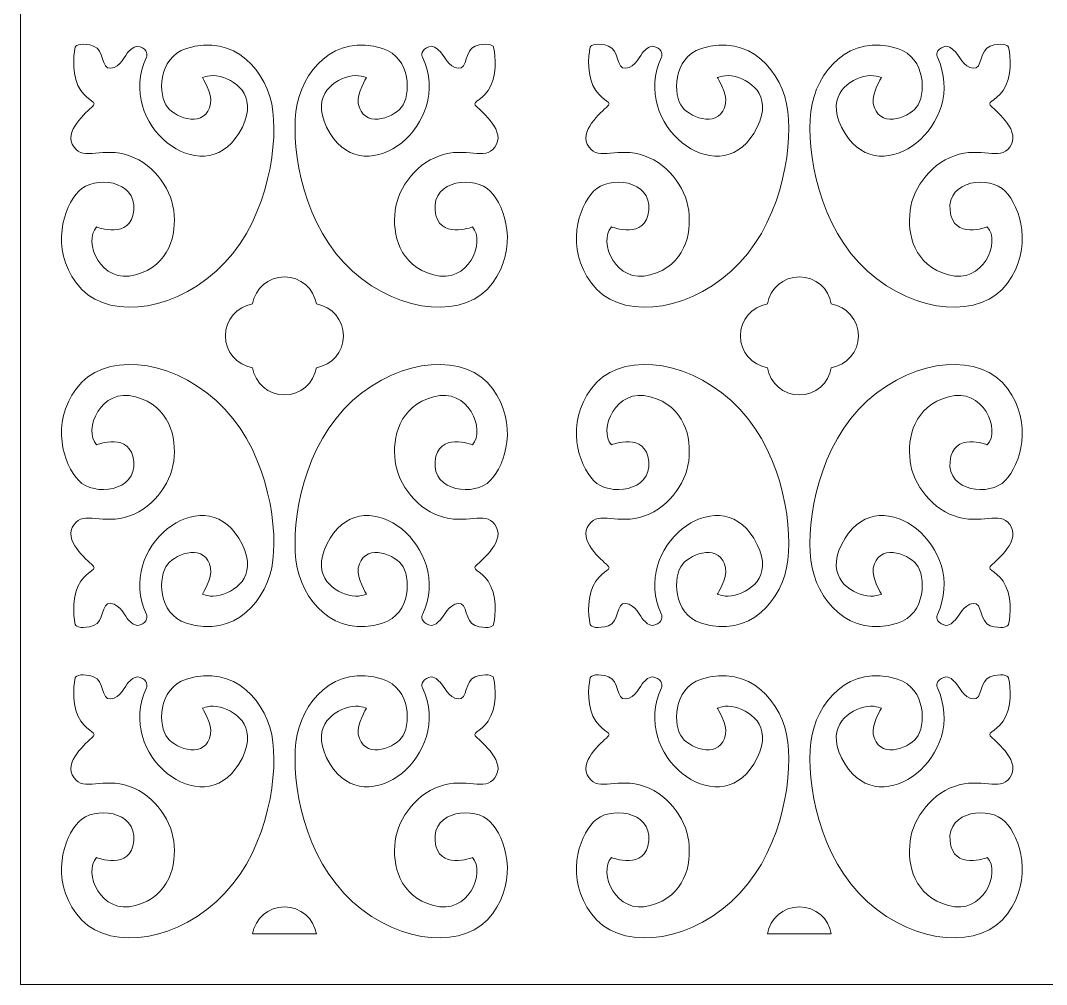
# Model space of a CAD drawing. Header units: centimetres. Extents: x -8.9 to 6.6, y -13.7 to 14.
# Drawn here: x -0.176 to 4.315, y -13.715 to -9.497 of the extents above; entities that cross this region are included whole.
import ezdxf

# ---------------------------------------------------------------- set-up
doc = ezdxf.new("R2010")
doc.units = ezdxf.units.CM
doc.header["$MEASUREMENT"] = 0
doc.layers.add('layer 1', color=7, linetype='Continuous')

msp = doc.modelspace()

# ---------------------------------------------------------------- linework, layer by layer
at = {"layer": 'layer 1', "color": 242, "lineweight": 9}
for points, knots in [([(6.64522, 14.04215), (6.64522, 14.04215), (6.64522, -13.71525), (6.64522, -13.71525), (6.64522, -13.71525), (6.64522, -13.71525), (4.39122, -13.71525), (4.39122, -13.71525), (4.39122, -13.71525), (4.39122, -13.71525), (4.3321, -13.71525), (4.3321, -13.71525), (4.3321, -13.71525), (4.3321, -13.71525), (2.13722, -13.71525), (2.13722, -13.71525), (2.13722, -13.71525), (2.13722, -13.71525), (2.0781, -13.71525), (2.0781, -13.71525), (2.0781, -13.71525), (2.0781, -13.71525), (-0.17591, -13.71523), (-0.17591, -13.71523), (-0.17591, -13.71523), (-0.17591, -13.71523), (-0.17589, 14.04218), (-0.17589, 14.04218), (-0.17589, 14.04218), (-0.17589, 14.04218), (2.13721, 14.04218), (2.13721, 14.04218), (2.13721, 14.04218), (2.13721, 14.04218), (2.13721, 14.04215), (2.13721, 14.04215), (2.13721, 14.04215), (2.13721, 14.04215), (4.3321, 14.04215), (4.3321, 14.04215), (4.3321, 14.04215), (4.3321, 14.04215), (4.39122, 14.04215), (4.39122, 14.04215), (4.39122, 14.04215), (4.39122, 14.04215), (6.64522, 14.04215), (6.64522, 14.04215)], [0, 0, 0, 0, 0.0769231, 0.0769231, 0.0769231, 0.0769231, 0.1538462, 0.1538462, 0.1538462, 0.1538462, 0.2307692, 0.2307692, 0.2307692, 0.2307692, 0.3076923, 0.3076923, 0.3076923, 0.3076923, 0.3846154, 0.3846154, 0.3846154, 0.3846154, 0.4615385, 0.4615385, 0.4615385, 0.4615385, 0.5384615, 0.5384615, 0.5384615, 0.5384615, 0.6153846, 0.6153846, 0.6153846, 0.6153846, 0.6923077, 0.6923077, 0.6923077, 0.6923077, 0.7692308, 0.7692308, 0.7692308, 0.7692308, 0.8461538, 0.8461538, 0.8461538, 0.8461538, 1, 1, 1, 1]), ([(0.61994, -9.7464), (0.61994, -9.7464), (0.65551, -9.72996), (0.69792, -9.74145), (0.69792, -9.74145), (0.77611, -9.76264), (0.87293, -9.83718), (0.77969, -9.99052), (0.77969, -9.99052), (0.62076, -10.25191), (0.23747, -9.94978), (0.37514, -9.6577), (0.37514, -9.6577), (0.37514, -9.6577), (0.38707, -9.63259), (0.3577, -9.61585), (0.3577, -9.61585), (0.32835, -9.5991), (0.31203, -9.61892), (0.29732, -9.6326), (0.29732, -9.6326), (0.28262, -9.64631), (0.26144, -9.70111), (0.21895, -9.7057), (0.21895, -9.7057), (0.17654, -9.71029), (0.19121, -9.62351), (0.14391, -9.60821), (0.14391, -9.60821), (0.09655, -9.59303), (0.06721, -9.60216), (0.06396, -9.61282), (0.06396, -9.61282), (0.06063, -9.62351), (0.04435, -9.71327), (0.07539, -9.78028), (0.07539, -9.78028), (0.10637, -9.84731), (0.15859, -9.84879), (0.14387, -9.86708), (0.14387, -9.86708), (0.12923, -9.88539), (0.01698, -9.96894), (0.05086, -10.03766), (0.05086, -10.03766), (0.09004, -10.11702), (0.16676, -10.05284), (0.27937, -10.08179), (0.27937, -10.08179), (0.39715, -10.11203), (0.48175, -10.22486), (0.49477, -10.32843), (0.49477, -10.32843), (0.50783, -10.43198), (0.47849, -10.5675), (0.32668, -10.61018), (0.32668, -10.61018), (0.17492, -10.65274), (0.09655, -10.46396), (0.15699, -10.40003), (0.15699, -10.40003), (0.15699, -10.40003), (0.30714, -10.45942), (0.32019, -10.32695), (0.32019, -10.32695), (0.33321, -10.19444), (0.14553, -10.17313), (0.07863, -10.24317), (0.07863, -10.24317), (0.01173, -10.31323), (-0.04544, -10.49139), (0.0688, -10.64664), (0.0688, -10.64664), (0.18305, -10.80201), (0.46705, -10.78524), (0.68079, -10.5934), (0.68079, -10.5934), (0.89461, -10.40151), (0.95013, -10.07115), (0.92891, -9.89447), (0.92891, -9.89447), (0.90768, -9.71786), (0.75905, -9.55163), (0.55026, -9.61892), (0.55026, -9.61892), (0.42233, -9.66018), (0.42627, -9.826), (0.46705, -9.87621), (0.46705, -9.87621), (0.50783, -9.92645), (0.63525, -9.96965), (0.65637, -9.85947), (0.65637, -9.85947), (0.66451, -9.81687), (0.61994, -9.7464), (0.61994, -9.7464)], [0, 0, 0, 0, 0.04, 0.04, 0.04, 0.04, 0.08, 0.08, 0.08, 0.08, 0.12, 0.12, 0.12, 0.12, 0.16, 0.16, 0.16, 0.16, 0.2, 0.2, 0.2, 0.2, 0.24, 0.24, 0.24, 0.24, 0.28, 0.28, 0.28, 0.28, 0.32, 0.32, 0.32, 0.32, 0.36, 0.36, 0.36, 0.36, 0.4, 0.4, 0.4, 0.4, 0.44, 0.44, 0.44, 0.44, 0.48, 0.48, 0.48, 0.48, 0.52, 0.52, 0.52, 0.52, 0.56, 0.56, 0.56, 0.56, 0.6, 0.6, 0.6, 0.6, 0.64, 0.64, 0.64, 0.64, 0.68, 0.68, 0.68, 0.68, 0.72, 0.72, 0.72, 0.72, 0.76, 0.76, 0.76, 0.76, 0.8, 0.8, 0.8, 0.8, 0.84, 0.84, 0.84, 0.84, 0.88, 0.88, 0.88, 0.88, 0.92, 0.92, 0.92, 0.92, 1, 1, 1, 1]), ([(1.33875, -9.7464), (1.33875, -9.7464), (1.30323, -9.72996), (1.26079, -9.74145), (1.26079, -9.74145), (1.18261, -9.76264), (1.08578, -9.83713), (1.17904, -9.99052), (1.17904, -9.99052), (1.33798, -10.25191), (1.72125, -9.94978), (1.58355, -9.6577), (1.58355, -9.6577), (1.58355, -9.6577), (1.57172, -9.63259), (1.60106, -9.61585), (1.60106, -9.61585), (1.63042, -9.5991), (1.64678, -9.61892), (1.6614, -9.63259), (1.6614, -9.63259), (1.67614, -9.64631), (1.69733, -9.70111), (1.73976, -9.7057), (1.73976, -9.7057), (1.78221, -9.71029), (1.76749, -9.62352), (1.81482, -9.60821), (1.81482, -9.60821), (1.86218, -9.59303), (1.8915, -9.60216), (1.8948, -9.61282), (1.8948, -9.61282), (1.89804, -9.62351), (1.91435, -9.71327), (1.88337, -9.78028), (1.88337, -9.78028), (1.85237, -9.84731), (1.80011, -9.84879), (1.81482, -9.86708), (1.81482, -9.86708), (1.82954, -9.88539), (1.94174, -9.96893), (1.90786, -10.03766), (1.90786, -10.03766), (1.8687, -10.11702), (1.79197, -10.05284), (1.6794, -10.08179), (1.6794, -10.08179), (1.56164, -10.11203), (1.47699, -10.22486), (1.46394, -10.32843), (1.46394, -10.32843), (1.45092, -10.43198), (1.48028, -10.5675), (1.63209, -10.61015), (1.63209, -10.61015), (1.7838, -10.65274), (1.86218, -10.46396), (1.8018, -10.40003), (1.8018, -10.40003), (1.8018, -10.40003), (1.65165, -10.45942), (1.63857, -10.32695), (1.63857, -10.32695), (1.62552, -10.1944), (1.81318, -10.17313), (1.88009, -10.24317), (1.88009, -10.24317), (1.94702, -10.31323), (2.00417, -10.49139), (1.8899, -10.64664), (1.8899, -10.64664), (1.77567, -10.80201), (1.49167, -10.78524), (1.27788, -10.5934), (1.27788, -10.5934), (1.06411, -10.40151), (1.00862, -10.07115), (1.02982, -9.89447), (1.02982, -9.89447), (1.05106, -9.71786), (1.19964, -9.55163), (1.40843, -9.61892), (1.40843, -9.61892), (1.53646, -9.66018), (1.53247, -9.82599), (1.49167, -9.87621), (1.49167, -9.87621), (1.45091, -9.92645), (1.32346, -9.96965), (1.30239, -9.85947), (1.30239, -9.85947), (1.29419, -9.81687), (1.33875, -9.7464), (1.33875, -9.7464)], [0, 0, 0, 0, 0.04, 0.04, 0.04, 0.04, 0.08, 0.08, 0.08, 0.08, 0.12, 0.12, 0.12, 0.12, 0.16, 0.16, 0.16, 0.16, 0.2, 0.2, 0.2, 0.2, 0.24, 0.24, 0.24, 0.24, 0.28, 0.28, 0.28, 0.28, 0.32, 0.32, 0.32, 0.32, 0.36, 0.36, 0.36, 0.36, 0.4, 0.4, 0.4, 0.4, 0.44, 0.44, 0.44, 0.44, 0.48, 0.48, 0.48, 0.48, 0.52, 0.52, 0.52, 0.52, 0.56, 0.56, 0.56, 0.56, 0.6, 0.6, 0.6, 0.6, 0.64, 0.64, 0.64, 0.64, 0.68, 0.68, 0.68, 0.68, 0.72, 0.72, 0.72, 0.72, 0.76, 0.76, 0.76, 0.76, 0.8, 0.8, 0.8, 0.8, 0.84, 0.84, 0.84, 0.84, 0.88, 0.88, 0.88, 0.88, 0.92, 0.92, 0.92, 0.92, 1, 1, 1, 1]), ([(2.87398, -9.74643), (2.87398, -9.74643), (2.90952, -9.72995), (2.95193, -9.74145), (2.95193, -9.74145), (3.03014, -9.76265), (3.12695, -9.83718), (3.03371, -9.99051), (3.03371, -9.99051), (2.87477, -10.2519), (2.49149, -9.94975), (2.62918, -9.6577), (2.62918, -9.6577), (2.62918, -9.6577), (2.64107, -9.63261), (2.6117, -9.61586), (2.6117, -9.61586), (2.58232, -9.59911), (2.566, -9.61891), (2.55131, -9.63261), (2.55131, -9.63261), (2.53662, -9.64631), (2.51541, -9.70113), (2.47298, -9.70569), (2.47298, -9.70569), (2.43054, -9.71026), (2.44523, -9.62347), (2.3979, -9.60825), (2.3979, -9.60825), (2.35057, -9.59302), (2.3212, -9.60215), (2.31793, -9.61282), (2.31793, -9.61282), (2.31467, -9.62347), (2.29835, -9.71331), (2.32936, -9.7803), (2.32936, -9.7803), (2.36036, -9.8473), (2.41259, -9.84882), (2.3979, -9.86709), (2.3979, -9.86709), (2.38321, -9.88536), (2.27098, -9.96893), (2.30488, -10.03763), (2.30488, -10.03763), (2.34405, -10.11701), (2.42075, -10.05285), (2.53336, -10.08178), (2.53336, -10.08178), (2.65113, -10.11203), (2.73573, -10.2249), (2.74879, -10.32844), (2.74879, -10.32844), (2.76184, -10.43198), (2.73247, -10.56749), (2.58069, -10.61013), (2.58069, -10.61013), (2.42891, -10.65276), (2.35057, -10.46396), (2.41096, -10.4), (2.41096, -10.4), (2.41096, -10.4), (2.5611, -10.45939), (2.57416, -10.32692), (2.57416, -10.32692), (2.58722, -10.19445), (2.39953, -10.17314), (2.33262, -10.24318), (2.33262, -10.24318), (2.26571, -10.31322), (2.20859, -10.49136), (2.32283, -10.64667), (2.32283, -10.64667), (2.43707, -10.80198), (2.72104, -10.78523), (2.93484, -10.59338), (2.93484, -10.59338), (3.14864, -10.40153), (3.20412, -10.07112), (3.18291, -9.8945), (3.18291, -9.8945), (3.16169, -9.71788), (3.01309, -9.5516), (2.80428, -9.61891), (2.80428, -9.61891), (2.6763, -9.66016), (2.68024, -9.82598), (2.72104, -9.87623), (2.72104, -9.87623), (2.76184, -9.92647), (2.88927, -9.96965), (2.91036, -9.85948), (2.91036, -9.85948), (2.91852, -9.81684), (2.87398, -9.74643), (2.87398, -9.74643)], [0, 0, 0, 0, 0.04, 0.04, 0.04, 0.04, 0.08, 0.08, 0.08, 0.08, 0.12, 0.12, 0.12, 0.12, 0.16, 0.16, 0.16, 0.16, 0.2, 0.2, 0.2, 0.2, 0.24, 0.24, 0.24, 0.24, 0.28, 0.28, 0.28, 0.28, 0.32, 0.32, 0.32, 0.32, 0.36, 0.36, 0.36, 0.36, 0.4, 0.4, 0.4, 0.4, 0.44, 0.44, 0.44, 0.44, 0.48, 0.48, 0.48, 0.48, 0.52, 0.52, 0.52, 0.52, 0.56, 0.56, 0.56, 0.56, 0.6, 0.6, 0.6, 0.6, 0.64, 0.64, 0.64, 0.64, 0.68, 0.68, 0.68, 0.68, 0.72, 0.72, 0.72, 0.72, 0.76, 0.76, 0.76, 0.76, 0.8, 0.8, 0.8, 0.8, 0.84, 0.84, 0.84, 0.84, 0.88, 0.88, 0.88, 0.88, 0.92, 0.92, 0.92, 0.92, 1, 1, 1, 1]), ([(3.59277, -9.74643), (3.59277, -9.74643), (3.55722, -9.72995), (3.51481, -9.74145), (3.51481, -9.74145), (3.4366, -9.76265), (3.33979, -9.83718), (3.43303, -9.99051), (3.43303, -9.99051), (3.59197, -10.2519), (3.97526, -9.94975), (3.83757, -9.6577), (3.83757, -9.6577), (3.83757, -9.6577), (3.82567, -9.63261), (3.85504, -9.61586), (3.85504, -9.61586), (3.88442, -9.59911), (3.90074, -9.61891), (3.91543, -9.63261), (3.91543, -9.63261), (3.93012, -9.64631), (3.95133, -9.70113), (3.99377, -9.70569), (3.99377, -9.70569), (4.0362, -9.71026), (4.02151, -9.62347), (4.06884, -9.60825), (4.06884, -9.60825), (4.11617, -9.59302), (4.14555, -9.60215), (4.14881, -9.61282), (4.14881, -9.61282), (4.15207, -9.62347), (4.16839, -9.71331), (4.13739, -9.7803), (4.13739, -9.7803), (4.10638, -9.8473), (4.05415, -9.84882), (4.06884, -9.86709), (4.06884, -9.86709), (4.08353, -9.88536), (4.19576, -9.96893), (4.16187, -10.03763), (4.16187, -10.03763), (4.12269, -10.11701), (4.04599, -10.05285), (3.93338, -10.08178), (3.93338, -10.08178), (3.81561, -10.11203), (3.73101, -10.2249), (3.71795, -10.32844), (3.71795, -10.32844), (3.7049, -10.43198), (3.73427, -10.56749), (3.88605, -10.61013), (3.88605, -10.61013), (4.03783, -10.65276), (4.11617, -10.46396), (4.05579, -10.4), (4.05579, -10.4), (4.05579, -10.4), (3.90564, -10.45939), (3.89258, -10.32692), (3.89258, -10.32692), (3.87953, -10.19445), (4.06721, -10.17314), (4.13412, -10.24318), (4.13412, -10.24318), (4.20104, -10.31322), (4.25816, -10.49136), (4.14391, -10.64667), (4.14391, -10.64667), (4.02967, -10.80198), (3.7457, -10.78523), (3.5319, -10.59338), (3.5319, -10.59338), (3.31811, -10.40153), (3.26262, -10.07112), (3.28383, -9.8945), (3.28383, -9.8945), (3.30505, -9.71788), (3.45366, -9.5516), (3.66246, -9.61891), (3.66246, -9.61891), (3.79044, -9.66016), (3.7865, -9.82598), (3.7457, -9.87623), (3.7457, -9.87623), (3.7049, -9.92647), (3.57747, -9.96965), (3.55638, -9.85948), (3.55638, -9.85948), (3.54822, -9.81684), (3.59277, -9.74643), (3.59277, -9.74643)], [0, 0, 0, 0, 0.04, 0.04, 0.04, 0.04, 0.08, 0.08, 0.08, 0.08, 0.12, 0.12, 0.12, 0.12, 0.16, 0.16, 0.16, 0.16, 0.2, 0.2, 0.2, 0.2, 0.24, 0.24, 0.24, 0.24, 0.28, 0.28, 0.28, 0.28, 0.32, 0.32, 0.32, 0.32, 0.36, 0.36, 0.36, 0.36, 0.4, 0.4, 0.4, 0.4, 0.44, 0.44, 0.44, 0.44, 0.48, 0.48, 0.48, 0.48, 0.52, 0.52, 0.52, 0.52, 0.56, 0.56, 0.56, 0.56, 0.6, 0.6, 0.6, 0.6, 0.64, 0.64, 0.64, 0.64, 0.68, 0.68, 0.68, 0.68, 0.72, 0.72, 0.72, 0.72, 0.76, 0.76, 0.76, 0.76, 0.8, 0.8, 0.8, 0.8, 0.84, 0.84, 0.84, 0.84, 0.88, 0.88, 0.88, 0.88, 0.92, 0.92, 0.92, 0.92, 1, 1, 1, 1]), ([(1.23767, -10.87661), (1.23767, -10.94696), (1.18627, -11.00532), (1.11898, -11.01619), (1.11898, -11.01619), (1.10809, -11.08351), (1.04973, -11.13494), (0.97936, -11.13494), (0.97936, -11.13494), (0.90902, -11.13494), (0.85067, -11.08351), (0.83981, -11.01617), (0.83981, -11.01617), (0.77251, -11.00532), (0.72103, -10.94696), (0.72103, -10.87661), (0.72103, -10.87661), (0.72103, -10.80624), (0.77251, -10.74786), (0.83981, -10.73701), (0.83981, -10.73701), (0.85067, -10.66972), (0.90902, -10.61831), (0.97936, -10.61828), (0.97936, -10.61828), (1.04973, -10.61828), (1.10809, -10.66972), (1.11898, -10.73701), (1.11898, -10.73701), (1.18627, -10.74789), (1.23767, -10.80624), (1.23767, -10.87661)], [0, 0, 0, 0, 0.1111111, 0.1111111, 0.1111111, 0.1111111, 0.2222222, 0.2222222, 0.2222222, 0.2222222, 0.3333333, 0.3333333, 0.3333333, 0.3333333, 0.4444444, 0.4444444, 0.4444444, 0.4444444, 0.5555556, 0.5555556, 0.5555556, 0.5555556, 0.6666667, 0.6666667, 0.6666667, 0.6666667, 0.7777778, 0.7777778, 0.7777778, 0.7777778, 1, 1, 1, 1]), ([(3.4917, -10.8766), (3.4917, -10.94697), (3.44026, -11.00534), (3.37294, -11.01617), (3.37294, -11.01617), (3.36211, -11.08349), (3.30374, -11.13493), (3.23337, -11.13493), (3.23337, -11.13493), (3.163, -11.13493), (3.10464, -11.08349), (3.09381, -11.01617), (3.09381, -11.01617), (3.02649, -11.00534), (2.97504, -10.94697), (2.97504, -10.8766), (2.97504, -10.8766), (2.97504, -10.80624), (3.02649, -10.74787), (3.09381, -10.73704), (3.09381, -10.73704), (3.10464, -10.66972), (3.163, -10.61828), (3.23337, -10.61828), (3.23337, -10.61828), (3.30374, -10.61828), (3.36211, -10.66972), (3.37294, -10.73704), (3.37294, -10.73704), (3.44026, -10.74787), (3.4917, -10.80624), (3.4917, -10.8766)], [0, 0, 0, 0, 0.1111111, 0.1111111, 0.1111111, 0.1111111, 0.2222222, 0.2222222, 0.2222222, 0.2222222, 0.3333333, 0.3333333, 0.3333333, 0.3333333, 0.4444444, 0.4444444, 0.4444444, 0.4444444, 0.5555556, 0.5555556, 0.5555556, 0.5555556, 0.6666667, 0.6666667, 0.6666667, 0.6666667, 0.7777778, 0.7777778, 0.7777778, 0.7777778, 1, 1, 1, 1]), ([(0.61994, -12.0068), (0.61994, -12.0068), (0.65551, -12.02324), (0.69792, -12.01175), (0.69792, -12.01175), (0.77611, -11.99054), (0.87293, -11.91602), (0.77969, -11.76272), (0.77969, -11.76272), (0.62078, -11.50131), (0.23747, -11.80345), (0.37514, -12.0955), (0.37514, -12.0955), (0.37514, -12.0955), (0.38707, -12.12061), (0.3577, -12.13735), (0.3577, -12.13735), (0.32835, -12.15409), (0.31204, -12.13427), (0.29731, -12.12061), (0.29731, -12.12061), (0.28262, -12.10688), (0.26141, -12.05206), (0.21895, -12.0475), (0.21895, -12.0475), (0.17654, -12.04294), (0.19121, -12.12973), (0.14391, -12.14494), (0.14391, -12.14494), (0.09655, -12.16025), (0.06722, -12.15102), (0.06396, -12.14038), (0.06396, -12.14038), (0.06063, -12.12973), (0.04435, -12.0399), (0.07539, -11.97293), (0.07539, -11.97293), (0.10637, -11.90589), (0.15859, -11.9044), (0.14387, -11.88613), (0.14387, -11.88613), (0.12923, -11.86784), (0.01698, -11.78431), (0.05086, -11.71559), (0.05086, -11.71559), (0.09004, -11.63618), (0.16676, -11.70038), (0.27937, -11.67143), (0.27937, -11.67143), (0.39715, -11.64117), (0.48175, -11.5283), (0.49477, -11.42477), (0.49477, -11.42477), (0.50783, -11.32122), (0.47849, -11.18569), (0.32668, -11.14308), (0.32668, -11.14308), (0.17492, -11.10048), (0.09655, -11.28927), (0.15699, -11.3532), (0.15699, -11.3532), (0.15699, -11.3532), (0.30714, -11.29381), (0.32019, -11.42628), (0.32019, -11.42628), (0.33321, -11.55878), (0.14553, -11.5801), (0.07863, -11.51004), (0.07863, -11.51004), (0.0117, -11.43998), (-0.04544, -11.26183), (0.0688, -11.10653), (0.0688, -11.10653), (0.18305, -10.95121), (0.46705, -10.96798), (0.68079, -11.15985), (0.68079, -11.15985), (0.89461, -11.35169), (0.95013, -11.68207), (0.92892, -11.85874), (0.92892, -11.85874), (0.90768, -12.03534), (0.75905, -12.20162), (0.55026, -12.13427), (0.55026, -12.13427), (0.42233, -12.09304), (0.42627, -11.92718), (0.46705, -11.877), (0.46705, -11.877), (0.50783, -11.82673), (0.63525, -11.78357), (0.65637, -11.89374), (0.65637, -11.89374), (0.66451, -11.93634), (0.61994, -12.0068), (0.61994, -12.0068)], [0, 0, 0, 0, 0.04, 0.04, 0.04, 0.04, 0.08, 0.08, 0.08, 0.08, 0.12, 0.12, 0.12, 0.12, 0.16, 0.16, 0.16, 0.16, 0.2, 0.2, 0.2, 0.2, 0.24, 0.24, 0.24, 0.24, 0.28, 0.28, 0.28, 0.28, 0.32, 0.32, 0.32, 0.32, 0.36, 0.36, 0.36, 0.36, 0.4, 0.4, 0.4, 0.4, 0.44, 0.44, 0.44, 0.44, 0.48, 0.48, 0.48, 0.48, 0.52, 0.52, 0.52, 0.52, 0.56, 0.56, 0.56, 0.56, 0.6, 0.6, 0.6, 0.6, 0.64, 0.64, 0.64, 0.64, 0.68, 0.68, 0.68, 0.68, 0.72, 0.72, 0.72, 0.72, 0.76, 0.76, 0.76, 0.76, 0.8, 0.8, 0.8, 0.8, 0.84, 0.84, 0.84, 0.84, 0.88, 0.88, 0.88, 0.88, 0.92, 0.92, 0.92, 0.92, 1, 1, 1, 1]), ([(1.33875, -12.0068), (1.33875, -12.0068), (1.30323, -12.02324), (1.26079, -12.01175), (1.26079, -12.01175), (1.18261, -11.99054), (1.08578, -11.91602), (1.17904, -11.76272), (1.17904, -11.76272), (1.33798, -11.50131), (1.72125, -11.80345), (1.58355, -12.0955), (1.58355, -12.0955), (1.58355, -12.0955), (1.57172, -12.12061), (1.60106, -12.13735), (1.60106, -12.13735), (1.63042, -12.15409), (1.64678, -12.13427), (1.6614, -12.12061), (1.6614, -12.12061), (1.67614, -12.10688), (1.69733, -12.05206), (1.73976, -12.0475), (1.73976, -12.0475), (1.78221, -12.04296), (1.76749, -12.12973), (1.81482, -12.14494), (1.81482, -12.14494), (1.86218, -12.16018), (1.89155, -12.15102), (1.8948, -12.14038), (1.8948, -12.14038), (1.89804, -12.12973), (1.91435, -12.0399), (1.8834, -11.97293), (1.8834, -11.97293), (1.85237, -11.90589), (1.80011, -11.9044), (1.81482, -11.88613), (1.81482, -11.88613), (1.82954, -11.86784), (1.94174, -11.78429), (1.90786, -11.71559), (1.90786, -11.71559), (1.86872, -11.63618), (1.79197, -11.70038), (1.67942, -11.67141), (1.67942, -11.67141), (1.56164, -11.64117), (1.47699, -11.5283), (1.46394, -11.42477), (1.46394, -11.42477), (1.45091, -11.32122), (1.48028, -11.18569), (1.63209, -11.14308), (1.63209, -11.14308), (1.7838, -11.10048), (1.86218, -11.28927), (1.80179, -11.3532), (1.80179, -11.3532), (1.80179, -11.3532), (1.65165, -11.29384), (1.63857, -11.42628), (1.63857, -11.42628), (1.62552, -11.55878), (1.81318, -11.58012), (1.88009, -11.51004), (1.88009, -11.51004), (1.94702, -11.43998), (2.00418, -11.26183), (1.8899, -11.10653), (1.8899, -11.10653), (1.77566, -10.95121), (1.49167, -10.96798), (1.2779, -11.15985), (1.2779, -11.15985), (1.06411, -11.35169), (1.00862, -11.68207), (1.02982, -11.85874), (1.02982, -11.85874), (1.05106, -12.03534), (1.19964, -12.20162), (1.40843, -12.13427), (1.40843, -12.13427), (1.53646, -12.09304), (1.53247, -11.9272), (1.49167, -11.877), (1.49167, -11.877), (1.45091, -11.82673), (1.32346, -11.78357), (1.30239, -11.89374), (1.30239, -11.89374), (1.29419, -11.93638), (1.33875, -12.0068), (1.33875, -12.0068)], [0, 0, 0, 0, 0.04, 0.04, 0.04, 0.04, 0.08, 0.08, 0.08, 0.08, 0.12, 0.12, 0.12, 0.12, 0.16, 0.16, 0.16, 0.16, 0.2, 0.2, 0.2, 0.2, 0.24, 0.24, 0.24, 0.24, 0.28, 0.28, 0.28, 0.28, 0.32, 0.32, 0.32, 0.32, 0.36, 0.36, 0.36, 0.36, 0.4, 0.4, 0.4, 0.4, 0.44, 0.44, 0.44, 0.44, 0.48, 0.48, 0.48, 0.48, 0.52, 0.52, 0.52, 0.52, 0.56, 0.56, 0.56, 0.56, 0.6, 0.6, 0.6, 0.6, 0.64, 0.64, 0.64, 0.64, 0.68, 0.68, 0.68, 0.68, 0.72, 0.72, 0.72, 0.72, 0.76, 0.76, 0.76, 0.76, 0.8, 0.8, 0.8, 0.8, 0.84, 0.84, 0.84, 0.84, 0.88, 0.88, 0.88, 0.88, 0.92, 0.92, 0.92, 0.92, 1, 1, 1, 1]), ([(2.87398, -12.00679), (2.87398, -12.00679), (2.90952, -12.02327), (2.95193, -12.01177), (2.95193, -12.01177), (3.03014, -11.99057), (3.12695, -11.91604), (3.03371, -11.76271), (3.03371, -11.76271), (2.87477, -11.50132), (2.49149, -11.80346), (2.62918, -12.09551), (2.62918, -12.09551), (2.62918, -12.09551), (2.64107, -12.1206), (2.6117, -12.13735), (2.6117, -12.13735), (2.58232, -12.1541), (2.566, -12.13431), (2.55131, -12.1206), (2.55131, -12.1206), (2.53662, -12.1069), (2.51541, -12.05208), (2.47298, -12.04752), (2.47298, -12.04752), (2.43054, -12.04295), (2.44523, -12.12974), (2.3979, -12.14497), (2.3979, -12.14497), (2.35057, -12.16019), (2.3212, -12.15105), (2.31793, -12.1404), (2.31793, -12.1404), (2.31467, -12.12974), (2.29835, -12.0399), (2.32936, -11.97291), (2.32936, -11.97291), (2.36036, -11.90592), (2.41259, -11.90439), (2.3979, -11.88612), (2.3979, -11.88612), (2.38321, -11.86785), (2.27098, -11.78428), (2.30488, -11.71559), (2.30488, -11.71559), (2.34405, -11.6362), (2.42075, -11.70036), (2.53336, -11.67143), (2.53336, -11.67143), (2.65113, -11.64118), (2.73573, -11.52831), (2.74879, -11.42477), (2.74879, -11.42477), (2.76184, -11.32123), (2.73247, -11.18572), (2.58069, -11.14309), (2.58069, -11.14309), (2.42891, -11.10045), (2.35057, -11.28926), (2.41096, -11.35321), (2.41096, -11.35321), (2.41096, -11.35321), (2.5611, -11.29383), (2.57416, -11.42629), (2.57416, -11.42629), (2.58722, -11.55876), (2.39953, -11.58008), (2.33262, -11.51004), (2.33262, -11.51004), (2.26571, -11.43999), (2.20859, -11.26185), (2.32283, -11.10654), (2.32283, -11.10654), (2.43707, -10.95124), (2.72104, -10.96799), (2.93484, -11.15984), (2.93484, -11.15984), (3.14864, -11.35169), (3.20412, -11.68209), (3.18291, -11.85871), (3.18291, -11.85871), (3.16169, -12.03534), (3.01309, -12.20162), (2.80428, -12.13431), (2.80428, -12.13431), (2.6763, -12.09305), (2.68024, -11.92723), (2.72104, -11.87698), (2.72104, -11.87698), (2.76184, -11.82674), (2.88927, -11.78357), (2.91036, -11.89373), (2.91036, -11.89373), (2.91852, -11.93637), (2.87398, -12.00679), (2.87398, -12.00679)], [0, 0, 0, 0, 0.04, 0.04, 0.04, 0.04, 0.08, 0.08, 0.08, 0.08, 0.12, 0.12, 0.12, 0.12, 0.16, 0.16, 0.16, 0.16, 0.2, 0.2, 0.2, 0.2, 0.24, 0.24, 0.24, 0.24, 0.28, 0.28, 0.28, 0.28, 0.32, 0.32, 0.32, 0.32, 0.36, 0.36, 0.36, 0.36, 0.4, 0.4, 0.4, 0.4, 0.44, 0.44, 0.44, 0.44, 0.48, 0.48, 0.48, 0.48, 0.52, 0.52, 0.52, 0.52, 0.56, 0.56, 0.56, 0.56, 0.6, 0.6, 0.6, 0.6, 0.64, 0.64, 0.64, 0.64, 0.68, 0.68, 0.68, 0.68, 0.72, 0.72, 0.72, 0.72, 0.76, 0.76, 0.76, 0.76, 0.8, 0.8, 0.8, 0.8, 0.84, 0.84, 0.84, 0.84, 0.88, 0.88, 0.88, 0.88, 0.92, 0.92, 0.92, 0.92, 1, 1, 1, 1]), ([(3.59277, -12.00679), (3.59277, -12.00679), (3.55722, -12.02327), (3.51481, -12.01177), (3.51481, -12.01177), (3.4366, -11.99057), (3.33979, -11.91604), (3.43303, -11.76271), (3.43303, -11.76271), (3.59197, -11.50132), (3.97526, -11.80346), (3.83757, -12.09551), (3.83757, -12.09551), (3.83757, -12.09551), (3.82567, -12.1206), (3.85504, -12.13735), (3.85504, -12.13735), (3.88442, -12.1541), (3.90074, -12.13431), (3.91543, -12.1206), (3.91543, -12.1206), (3.93012, -12.1069), (3.95133, -12.05208), (3.99377, -12.04752), (3.99377, -12.04752), (4.0362, -12.04295), (4.02151, -12.12974), (4.06884, -12.14497), (4.06884, -12.14497), (4.11617, -12.16019), (4.14555, -12.15105), (4.14881, -12.1404), (4.14881, -12.1404), (4.15207, -12.12974), (4.16839, -12.0399), (4.13739, -11.97291), (4.13739, -11.97291), (4.10638, -11.90592), (4.05415, -11.90439), (4.06884, -11.88612), (4.06884, -11.88612), (4.08353, -11.86785), (4.19576, -11.78428), (4.16187, -11.71559), (4.16187, -11.71559), (4.12269, -11.6362), (4.04599, -11.70036), (3.93338, -11.67143), (3.93338, -11.67143), (3.81561, -11.64118), (3.73101, -11.52831), (3.71795, -11.42477), (3.71795, -11.42477), (3.7049, -11.32123), (3.73427, -11.18572), (3.88605, -11.14309), (3.88605, -11.14309), (4.03783, -11.10045), (4.11617, -11.28926), (4.05579, -11.35321), (4.05579, -11.35321), (4.05579, -11.35321), (3.90564, -11.29383), (3.89258, -11.42629), (3.89258, -11.42629), (3.87953, -11.55876), (4.06721, -11.58008), (4.13412, -11.51004), (4.13412, -11.51004), (4.20104, -11.43999), (4.25816, -11.26185), (4.14391, -11.10654), (4.14391, -11.10654), (4.02967, -10.95124), (3.7457, -10.96799), (3.5319, -11.15984), (3.5319, -11.15984), (3.31811, -11.35169), (3.26262, -11.68209), (3.28383, -11.85871), (3.28383, -11.85871), (3.30505, -12.03534), (3.45366, -12.20162), (3.66246, -12.13431), (3.66246, -12.13431), (3.79044, -12.09305), (3.7865, -11.92723), (3.7457, -11.87698), (3.7457, -11.87698), (3.7049, -11.82674), (3.57747, -11.78357), (3.55638, -11.89373), (3.55638, -11.89373), (3.54822, -11.93637), (3.59277, -12.00679), (3.59277, -12.00679)], [0, 0, 0, 0, 0.04, 0.04, 0.04, 0.04, 0.08, 0.08, 0.08, 0.08, 0.12, 0.12, 0.12, 0.12, 0.16, 0.16, 0.16, 0.16, 0.2, 0.2, 0.2, 0.2, 0.24, 0.24, 0.24, 0.24, 0.28, 0.28, 0.28, 0.28, 0.32, 0.32, 0.32, 0.32, 0.36, 0.36, 0.36, 0.36, 0.4, 0.4, 0.4, 0.4, 0.44, 0.44, 0.44, 0.44, 0.48, 0.48, 0.48, 0.48, 0.52, 0.52, 0.52, 0.52, 0.56, 0.56, 0.56, 0.56, 0.6, 0.6, 0.6, 0.6, 0.64, 0.64, 0.64, 0.64, 0.68, 0.68, 0.68, 0.68, 0.72, 0.72, 0.72, 0.72, 0.76, 0.76, 0.76, 0.76, 0.8, 0.8, 0.8, 0.8, 0.84, 0.84, 0.84, 0.84, 0.88, 0.88, 0.88, 0.88, 0.92, 0.92, 0.92, 0.92, 1, 1, 1, 1]), ([(0.61994, -12.50642), (0.61994, -12.50642), (0.65551, -12.48993), (0.69792, -12.50146), (0.69792, -12.50146), (0.77611, -12.52267), (0.87293, -12.59719), (0.77969, -12.75052), (0.77969, -12.75052), (0.62076, -13.01193), (0.23747, -12.70977), (0.37514, -12.41771), (0.37514, -12.41771), (0.37514, -12.41771), (0.38707, -12.3926), (0.3577, -12.37584), (0.3577, -12.37584), (0.32835, -12.35912), (0.31203, -12.37892), (0.29731, -12.3926), (0.29731, -12.3926), (0.28262, -12.40633), (0.26144, -12.46113), (0.21895, -12.46572), (0.21895, -12.46572), (0.17654, -12.47028), (0.1912, -12.3835), (0.14391, -12.36825), (0.14391, -12.36825), (0.09655, -12.35301), (0.06722, -12.36215), (0.06396, -12.37281), (0.06396, -12.37281), (0.06063, -12.3835), (0.04435, -12.47331), (0.07539, -12.54027), (0.07539, -12.54027), (0.10637, -12.60732), (0.15859, -12.60879), (0.14391, -12.62707), (0.14391, -12.62707), (0.12923, -12.64538), (0.01698, -12.72892), (0.05086, -12.79765), (0.05086, -12.79765), (0.09004, -12.87706), (0.16676, -12.81285), (0.27937, -12.84181), (0.27937, -12.84181), (0.3971, -12.87206), (0.48175, -12.98492), (0.49477, -13.08844), (0.49477, -13.08844), (0.50783, -13.19197), (0.47849, -13.32752), (0.32668, -13.37014), (0.32668, -13.37014), (0.17492, -13.41278), (0.09655, -13.22399), (0.15699, -13.16004), (0.15699, -13.16004), (0.15699, -13.16004), (0.30714, -13.21941), (0.32019, -13.08695), (0.32019, -13.08695), (0.33321, -12.95443), (0.14553, -12.93312), (0.07863, -13.00318), (0.07863, -13.00318), (0.0117, -13.07324), (-0.04544, -13.25136), (0.0688, -13.40665), (0.0688, -13.40665), (0.18305, -13.562), (0.46705, -13.54524), (0.68079, -13.35337), (0.68079, -13.35337), (0.89461, -13.16151), (0.95013, -12.83116), (0.92891, -12.6545), (0.92891, -12.6545), (0.90768, -12.47788), (0.75905, -12.31162), (0.55026, -12.37892), (0.55026, -12.37892), (0.42233, -12.42018), (0.42627, -12.58599), (0.46705, -12.63625), (0.46705, -12.63625), (0.50783, -12.68646), (0.63525, -12.72962), (0.65637, -12.61948), (0.65637, -12.61948), (0.66453, -12.57685), (0.61994, -12.50642), (0.61994, -12.50642)], [0, 0, 0, 0, 0.04, 0.04, 0.04, 0.04, 0.08, 0.08, 0.08, 0.08, 0.12, 0.12, 0.12, 0.12, 0.16, 0.16, 0.16, 0.16, 0.2, 0.2, 0.2, 0.2, 0.24, 0.24, 0.24, 0.24, 0.28, 0.28, 0.28, 0.28, 0.32, 0.32, 0.32, 0.32, 0.36, 0.36, 0.36, 0.36, 0.4, 0.4, 0.4, 0.4, 0.44, 0.44, 0.44, 0.44, 0.48, 0.48, 0.48, 0.48, 0.52, 0.52, 0.52, 0.52, 0.56, 0.56, 0.56, 0.56, 0.6, 0.6, 0.6, 0.6, 0.64, 0.64, 0.64, 0.64, 0.68, 0.68, 0.68, 0.68, 0.72, 0.72, 0.72, 0.72, 0.76, 0.76, 0.76, 0.76, 0.8, 0.8, 0.8, 0.8, 0.84, 0.84, 0.84, 0.84, 0.88, 0.88, 0.88, 0.88, 0.92, 0.92, 0.92, 0.92, 1, 1, 1, 1]), ([(1.33875, -12.50642), (1.33875, -12.50642), (1.30323, -12.48993), (1.26079, -12.50146), (1.26079, -12.50146), (1.18261, -12.52267), (1.08577, -12.59719), (1.17904, -12.75052), (1.17904, -12.75052), (1.33798, -13.01193), (1.72125, -12.70977), (1.58355, -12.41771), (1.58355, -12.41771), (1.58355, -12.41771), (1.57172, -12.3926), (1.60106, -12.37584), (1.60106, -12.37584), (1.63042, -12.35912), (1.64678, -12.37892), (1.6614, -12.3926), (1.6614, -12.3926), (1.67612, -12.40633), (1.69733, -12.46115), (1.73976, -12.46572), (1.73976, -12.46572), (1.78221, -12.47026), (1.76749, -12.3835), (1.81482, -12.36825), (1.81482, -12.36825), (1.86218, -12.35306), (1.89155, -12.36215), (1.8948, -12.37283), (1.8948, -12.37283), (1.89804, -12.3835), (1.91435, -12.47331), (1.88337, -12.54027), (1.88337, -12.54027), (1.85237, -12.60732), (1.80011, -12.60879), (1.81482, -12.62707), (1.81482, -12.62707), (1.82954, -12.64538), (1.94174, -12.72892), (1.90786, -12.79765), (1.90786, -12.79765), (1.86872, -12.87706), (1.79197, -12.81285), (1.67942, -12.84181), (1.67942, -12.84181), (1.56164, -12.87206), (1.47699, -12.98492), (1.46394, -13.08844), (1.46394, -13.08844), (1.45091, -13.19197), (1.48028, -13.32752), (1.63209, -13.37014), (1.63209, -13.37014), (1.7838, -13.41278), (1.86218, -13.22399), (1.80179, -13.16004), (1.80179, -13.16004), (1.80179, -13.16004), (1.65165, -13.21936), (1.63857, -13.08695), (1.63857, -13.08695), (1.62552, -12.95443), (1.81318, -12.93312), (1.88009, -13.00318), (1.88009, -13.00318), (1.94702, -13.07324), (2.00418, -13.25136), (1.8899, -13.40665), (1.8899, -13.40665), (1.77567, -13.562), (1.49167, -13.54524), (1.2779, -13.35337), (1.2779, -13.35337), (1.06411, -13.16151), (1.00862, -12.83116), (1.02982, -12.6545), (1.02982, -12.6545), (1.05106, -12.47788), (1.19964, -12.31162), (1.40843, -12.37892), (1.40843, -12.37892), (1.53646, -12.42018), (1.53247, -12.58598), (1.49167, -12.63625), (1.49167, -12.63625), (1.45091, -12.68646), (1.32347, -12.72964), (1.30239, -12.61948), (1.30239, -12.61948), (1.29419, -12.57685), (1.33875, -12.50642), (1.33875, -12.50642)], [0, 0, 0, 0, 0.04, 0.04, 0.04, 0.04, 0.08, 0.08, 0.08, 0.08, 0.12, 0.12, 0.12, 0.12, 0.16, 0.16, 0.16, 0.16, 0.2, 0.2, 0.2, 0.2, 0.24, 0.24, 0.24, 0.24, 0.28, 0.28, 0.28, 0.28, 0.32, 0.32, 0.32, 0.32, 0.36, 0.36, 0.36, 0.36, 0.4, 0.4, 0.4, 0.4, 0.44, 0.44, 0.44, 0.44, 0.48, 0.48, 0.48, 0.48, 0.52, 0.52, 0.52, 0.52, 0.56, 0.56, 0.56, 0.56, 0.6, 0.6, 0.6, 0.6, 0.64, 0.64, 0.64, 0.64, 0.68, 0.68, 0.68, 0.68, 0.72, 0.72, 0.72, 0.72, 0.76, 0.76, 0.76, 0.76, 0.8, 0.8, 0.8, 0.8, 0.84, 0.84, 0.84, 0.84, 0.88, 0.88, 0.88, 0.88, 0.92, 0.92, 0.92, 0.92, 1, 1, 1, 1]), ([(2.87398, -12.50643), (2.87398, -12.50643), (2.90952, -12.48995), (2.95193, -12.50145), (2.95193, -12.50145), (3.03014, -12.52265), (3.12695, -12.59718), (3.03371, -12.75051), (3.03371, -12.75051), (2.87477, -13.0119), (2.49149, -12.70975), (2.62918, -12.4177), (2.62918, -12.4177), (2.62918, -12.4177), (2.64107, -12.39261), (2.6117, -12.37586), (2.6117, -12.37586), (2.58232, -12.35911), (2.566, -12.37891), (2.55131, -12.39261), (2.55131, -12.39261), (2.53662, -12.40631), (2.51541, -12.46113), (2.47298, -12.4657), (2.47298, -12.4657), (2.43054, -12.47026), (2.44523, -12.38348), (2.3979, -12.36825), (2.3979, -12.36825), (2.35057, -12.35302), (2.3212, -12.36216), (2.31793, -12.37282), (2.31793, -12.37282), (2.31467, -12.38348), (2.29835, -12.47331), (2.32936, -12.5403), (2.32936, -12.5403), (2.36036, -12.6073), (2.41259, -12.60882), (2.3979, -12.6271), (2.3979, -12.6271), (2.38321, -12.64537), (2.27098, -12.72894), (2.30488, -12.79763), (2.30488, -12.79763), (2.34405, -12.87701), (2.42075, -12.81285), (2.53336, -12.84178), (2.53336, -12.84178), (2.65113, -12.87204), (2.73573, -12.98491), (2.74879, -13.08844), (2.74879, -13.08844), (2.76184, -13.19198), (2.73247, -13.3275), (2.58069, -13.37013), (2.58069, -13.37013), (2.42891, -13.41276), (2.35057, -13.22396), (2.41096, -13.16001), (2.41096, -13.16001), (2.41096, -13.16001), (2.5611, -13.21939), (2.57416, -13.08692), (2.57416, -13.08692), (2.58722, -12.95446), (2.39953, -12.93314), (2.33262, -13.00318), (2.33262, -13.00318), (2.26571, -13.07322), (2.20859, -13.25137), (2.32283, -13.40667), (2.32283, -13.40667), (2.43707, -13.56198), (2.72104, -13.54523), (2.93484, -13.35338), (2.93484, -13.35338), (3.14864, -13.16153), (3.20412, -12.83112), (3.18291, -12.6545), (3.18291, -12.6545), (3.16169, -12.47788), (3.01309, -12.3116), (2.80428, -12.37891), (2.80428, -12.37891), (2.6763, -12.42016), (2.68024, -12.58598), (2.72104, -12.63623), (2.72104, -12.63623), (2.76184, -12.68647), (2.88927, -12.72965), (2.91036, -12.61948), (2.91036, -12.61948), (2.91852, -12.57685), (2.87398, -12.50643), (2.87398, -12.50643)], [0, 0, 0, 0, 0.04, 0.04, 0.04, 0.04, 0.08, 0.08, 0.08, 0.08, 0.12, 0.12, 0.12, 0.12, 0.16, 0.16, 0.16, 0.16, 0.2, 0.2, 0.2, 0.2, 0.24, 0.24, 0.24, 0.24, 0.28, 0.28, 0.28, 0.28, 0.32, 0.32, 0.32, 0.32, 0.36, 0.36, 0.36, 0.36, 0.4, 0.4, 0.4, 0.4, 0.44, 0.44, 0.44, 0.44, 0.48, 0.48, 0.48, 0.48, 0.52, 0.52, 0.52, 0.52, 0.56, 0.56, 0.56, 0.56, 0.6, 0.6, 0.6, 0.6, 0.64, 0.64, 0.64, 0.64, 0.68, 0.68, 0.68, 0.68, 0.72, 0.72, 0.72, 0.72, 0.76, 0.76, 0.76, 0.76, 0.8, 0.8, 0.8, 0.8, 0.84, 0.84, 0.84, 0.84, 0.88, 0.88, 0.88, 0.88, 0.92, 0.92, 0.92, 0.92, 1, 1, 1, 1]), ([(3.59277, -12.50643), (3.59277, -12.50643), (3.55722, -12.48995), (3.51481, -12.50145), (3.51481, -12.50145), (3.4366, -12.52265), (3.33979, -12.59718), (3.43303, -12.75051), (3.43303, -12.75051), (3.59197, -13.0119), (3.97526, -12.70975), (3.83757, -12.4177), (3.83757, -12.4177), (3.83757, -12.4177), (3.82567, -12.39261), (3.85504, -12.37586), (3.85504, -12.37586), (3.88442, -12.35911), (3.90074, -12.37891), (3.91543, -12.39261), (3.91543, -12.39261), (3.93012, -12.40631), (3.95133, -12.46113), (3.99377, -12.4657), (3.99377, -12.4657), (4.0362, -12.47026), (4.02151, -12.38348), (4.06884, -12.36825), (4.06884, -12.36825), (4.11617, -12.35302), (4.14555, -12.36216), (4.14881, -12.37282), (4.14881, -12.37282), (4.15207, -12.38348), (4.16839, -12.47331), (4.13739, -12.5403), (4.13739, -12.5403), (4.10638, -12.6073), (4.05415, -12.60882), (4.06884, -12.6271), (4.06884, -12.6271), (4.08353, -12.64537), (4.19576, -12.72894), (4.16187, -12.79763), (4.16187, -12.79763), (4.12269, -12.87701), (4.04599, -12.81285), (3.93338, -12.84178), (3.93338, -12.84178), (3.81561, -12.87204), (3.73101, -12.98491), (3.71795, -13.08844), (3.71795, -13.08844), (3.7049, -13.19198), (3.73427, -13.3275), (3.88605, -13.37013), (3.88605, -13.37013), (4.03783, -13.41276), (4.11617, -13.22396), (4.05579, -13.16001), (4.05579, -13.16001), (4.05579, -13.16001), (3.90564, -13.21939), (3.89258, -13.08692), (3.89258, -13.08692), (3.87953, -12.95446), (4.06721, -12.93314), (4.13412, -13.00318), (4.13412, -13.00318), (4.20104, -13.07322), (4.25816, -13.25137), (4.14391, -13.40667), (4.14391, -13.40667), (4.02967, -13.56198), (3.7457, -13.54523), (3.5319, -13.35338), (3.5319, -13.35338), (3.31811, -13.16153), (3.26262, -12.83112), (3.28383, -12.6545), (3.28383, -12.6545), (3.30505, -12.47788), (3.45366, -12.3116), (3.66246, -12.37891), (3.66246, -12.37891), (3.79044, -12.42016), (3.7865, -12.58598), (3.7457, -12.63623), (3.7457, -12.63623), (3.7049, -12.68647), (3.57747, -12.72965), (3.55638, -12.61948), (3.55638, -12.61948), (3.54822, -12.57685), (3.59277, -12.50643), (3.59277, -12.50643)], [0, 0, 0, 0, 0.04, 0.04, 0.04, 0.04, 0.08, 0.08, 0.08, 0.08, 0.12, 0.12, 0.12, 0.12, 0.16, 0.16, 0.16, 0.16, 0.2, 0.2, 0.2, 0.2, 0.24, 0.24, 0.24, 0.24, 0.28, 0.28, 0.28, 0.28, 0.32, 0.32, 0.32, 0.32, 0.36, 0.36, 0.36, 0.36, 0.4, 0.4, 0.4, 0.4, 0.44, 0.44, 0.44, 0.44, 0.48, 0.48, 0.48, 0.48, 0.52, 0.52, 0.52, 0.52, 0.56, 0.56, 0.56, 0.56, 0.6, 0.6, 0.6, 0.6, 0.64, 0.64, 0.64, 0.64, 0.68, 0.68, 0.68, 0.68, 0.72, 0.72, 0.72, 0.72, 0.76, 0.76, 0.76, 0.76, 0.8, 0.8, 0.8, 0.8, 0.84, 0.84, 0.84, 0.84, 0.88, 0.88, 0.88, 0.88, 0.92, 0.92, 0.92, 0.92, 1, 1, 1, 1]), ([(0.83981, -13.49418), (0.83981, -13.49418), (1.11898, -13.49418), (1.11898, -13.49418), (1.11898, -13.49418), (1.10812, -13.42689), (1.04973, -13.37542), (0.97936, -13.37544), (0.97936, -13.37544), (0.90902, -13.37544), (0.85065, -13.42689), (0.83981, -13.49418)], [0, 0, 0, 0, 0.25, 0.25, 0.25, 0.25, 0.5, 0.5, 0.5, 0.5, 1, 1, 1, 1]), ([(3.09381, -13.49421), (3.09381, -13.49421), (3.37294, -13.49421), (3.37294, -13.49421), (3.37294, -13.49421), (3.36211, -13.42689), (3.30374, -13.37544), (3.23337, -13.37544), (3.23337, -13.37544), (3.163, -13.37544), (3.10464, -13.42689), (3.09381, -13.49421)], [0, 0, 0, 0, 0.25, 0.25, 0.25, 0.25, 0.5, 0.5, 0.5, 0.5, 1, 1, 1, 1])]:
    msp.add_open_spline(points, degree=3, knots=knots, dxfattribs=at)

doc.saveas('drawing.dxf')
